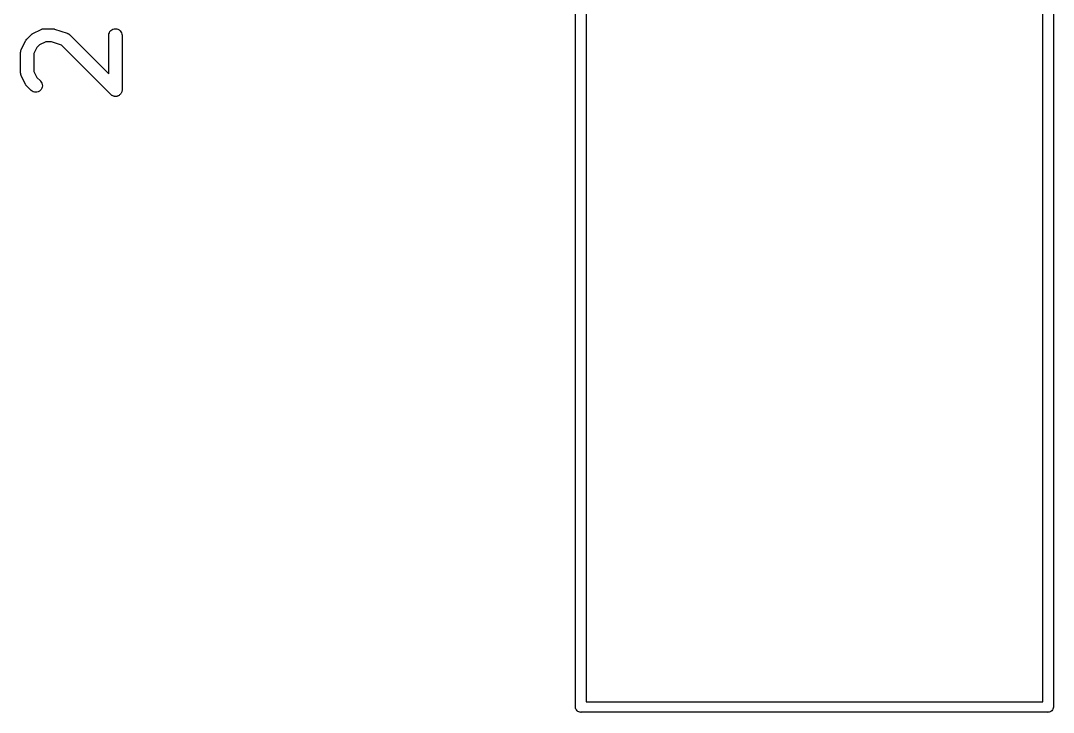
# Model space of a CAD drawing. Extents: x 37.5 to 124, y -108.8 to -35.9.
# Drawn here: x 100.98 to 112.69, y -79.11 to -71.26 of the extents above; entities that cross this region are included whole.
import ezdxf

# ---------------------------------------------------------------- set-up
doc = ezdxf.new("R2010")
doc.units = 0
doc.header["$MEASUREMENT"] = 0
doc.layers.add('BLACK', color=7, linetype='CONTINUOUS')

msp = doc.modelspace()

# ---------------------------------------------------------------- linework, layer by layer
at = {"layer": 'BLACK', "linetype": 'CONTINUOUS'}
for p, q in [((107.272, -79.051), (107.272, -43.3769)), ((107.392, -43.434), (107.392, -78.994)), ((112.572, -78.994), (112.572, -43.434)), ((112.692, -43.3769), (112.692, -79.0511)), ((101.047, -71.4716), (101.095, -71.424)), ((101.095, -71.4233), (101.099, -71.4207)), ((101.095, -71.424), (101.095, -71.4233)), ((101.099, -71.4207), (101.102, -71.4178)), ((101.102, -71.4178), (101.104, -71.4161)), ((101.104, -71.4161), (101.107, -71.4141)), ((101.107, -71.4141), (101.111, -71.4122)), ((101.111, -71.4122), (101.114, -71.41)), ((101.114, -71.41), (101.209, -71.3623)), ((101.209, -71.3623), (101.21, -71.3619)), ((101.21, -71.3619), (101.212, -71.3611)), ((101.212, -71.3611), (101.214, -71.3601)), ((101.214, -71.3601), (101.219, -71.3586)), ((101.219, -71.3586), (101.224, -71.3568)), ((101.224, -71.3568), (101.226, -71.3565)), ((101.226, -71.3565), (101.228, -71.3559)), ((101.228, -71.3559), (101.233, -71.3554)), ((101.233, -71.3554), (101.238, -71.3546)), ((101.238, -71.3546), (101.241, -71.3546)), ((101.241, -71.3546), (101.243, -71.3544)), ((101.243, -71.3544), (101.338, -71.3544)), ((101.338, -71.3544), (101.339, -71.3544)), ((101.339, -71.3544), (101.343, -71.3549)), ((101.343, -71.3549), (101.348, -71.355)), ((101.348, -71.355), (101.351, -71.3557)), ((101.351, -71.3557), (101.354, -71.3561)), ((101.354, -71.3561), (101.358, -71.3573)), ((101.358, -71.3573), (101.362, -71.3583)), ((101.362, -71.3583), (101.505, -71.4059)), ((101.505, -71.4059), (101.506, -71.4062)), ((101.506, -71.4062), (101.508, -71.4072)), ((101.508, -71.4072), (101.51, -71.4078)), ((101.51, -71.4078), (101.514, -71.4102)), ((101.514, -71.4102), (101.519, -71.4124)), ((101.519, -71.4124), (101.521, -71.4137)), ((101.521, -71.4137), (101.523, -71.4147)), ((101.523, -71.4147), (101.527, -71.418)), ((101.527, -71.418), (101.531, -71.421)), ((101.531, -71.421), (101.532, -71.4226)), ((101.532, -71.4226), (101.534, -71.424)), ((101.534, -71.424), (101.977, -71.8674)), ((101.977, -71.4284), (101.979, -71.4138)), ((101.977, -71.4294), (101.977, -71.4284)), ((101.977, -71.8674), (101.977, -71.4294)), ((101.979, -71.4138), (101.983, -71.3999)), ((101.983, -71.3999), (101.99, -71.3871)), ((101.99, -71.3871), (102, -71.3758)), ((102, -71.3758), (102.011, -71.3667)), ((102.011, -71.3667), (102.024, -71.3599)), ((102.024, -71.3599), (102.038, -71.3558)), ((102.038, -71.3558), (102.053, -71.3544)), ((102.053, -71.3544), (102.067, -71.356)), ((102.067, -71.356), (102.081, -71.3603)), ((102.081, -71.3603), (102.094, -71.3672)), ((102.094, -71.3672), (102.106, -71.3766)), ((102.106, -71.3766), (102.115, -71.3879)), ((102.115, -71.3879), (102.122, -71.4008)), ((102.122, -71.4008), (102.126, -71.4149)), ((102.126, -71.4149), (102.127, -71.4294)), ((102.127, -71.4294), (102.127, -72.0485)), ((100.985, -71.5864), (101.033, -71.4911)), ((101.033, -71.4902), (101.036, -71.4867)), ((101.033, -71.4911), (101.033, -71.4902)), ((101.036, -71.4867), (101.038, -71.4829)), ((101.038, -71.4829), (101.04, -71.4805)), ((101.04, -71.4805), (101.041, -71.4779)), ((101.041, -71.4779), (101.044, -71.4749)), ((101.044, -71.4749), (101.047, -71.4716)), ((101.162, -71.5691), (101.127, -71.6376)), ((101.192, -71.5387), (101.162, -71.5691)), ((101.261, -71.5044), (101.192, -71.5387)), ((101.326, -71.5044), (101.261, -71.5044)), ((101.44, -71.5426), (101.326, -71.5044)), ((101.999, -72.1015), (101.44, -71.5426)), ((100.977, -71.6189), (100.978, -71.6167)), ((100.977, -71.6199), (100.977, -71.6189)), ((100.977, -71.858), (100.977, -71.6199)), ((100.978, -71.6094), (100.979, -71.6043)), ((100.978, -71.6145), (100.978, -71.6094)), ((100.978, -71.6167), (100.978, -71.6145)), ((100.979, -71.6043), (100.98, -71.6022)), ((100.98, -71.6), (100.982, -71.5952)), ((100.98, -71.6022), (100.98, -71.6)), ((100.982, -71.5952), (100.983, -71.5904)), ((100.983, -71.5904), (100.985, -71.5884)), ((100.985, -71.5884), (100.985, -71.5864)), ((101.127, -71.6376), (101.127, -71.8403)), ((100.978, -71.8602), (100.977, -71.858)), ((100.978, -71.8624), (100.978, -71.8602)), ((100.978, -71.8675), (100.978, -71.8624)), ((100.979, -71.8726), (100.978, -71.8675)), ((100.979, -71.8747), (100.979, -71.8726)), ((100.98, -71.8769), (100.979, -71.8747)), ((100.982, -71.8817), (100.98, -71.8769)), ((100.983, -71.8866), (100.982, -71.8817)), ((100.984, -71.8885), (100.983, -71.8866)), ((100.985, -71.8906), (100.984, -71.8885)), ((100.985, -71.8915), (100.985, -71.8906)), ((101.033, -71.9868), (100.985, -71.8915)), ((101.127, -71.8403), (101.162, -71.9088)), ((101.162, -71.9088), (101.201, -71.9478)), ((101.035, -71.9903), (101.033, -71.9868)), ((101.037, -71.9941), (101.035, -71.9903)), ((101.039, -71.9965), (101.037, -71.9941)), ((101.041, -71.9992), (101.039, -71.9965)), ((101.044, -72.0022), (101.041, -71.9992)), ((101.046, -72.0055), (101.044, -72.0022)), ((101.047, -72.0063), (101.046, -72.0055)), ((101.095, -72.0539), (101.047, -72.0063)), ((101.21, -72.043), (101.2, -72.0543)), ((101.201, -71.9478), (101.201, -71.9486)), ((101.201, -71.9486), (101.211, -71.96)), ((101.217, -72.0302), (101.21, -72.043)), ((101.211, -71.96), (101.217, -71.973)), ((101.217, -71.973), (101.221, -71.9871)), ((101.221, -72.0162), (101.217, -72.0302)), ((101.221, -71.9871), (101.223, -72.0016)), ((101.223, -72.0016), (101.221, -72.0162)), ((101.106, -72.0632), (101.095, -72.0539)), ((101.119, -72.0701), (101.106, -72.0632)), ((101.133, -72.0744), (101.119, -72.0701)), ((101.147, -72.0759), (101.133, -72.0744)), ((101.162, -72.0745), (101.147, -72.0759)), ((101.176, -72.0703), (101.162, -72.0745)), ((101.189, -72.0635), (101.176, -72.0703)), ((101.2, -72.0543), (101.189, -72.0635)), ((102.005, -72.106), (101.999, -72.1015)), ((102.01, -72.1107), (102.005, -72.106)), ((102.011, -72.1107), (102.01, -72.1107)), ((102.011, -72.1108), (102.011, -72.1107)), ((102.017, -72.1142), (102.011, -72.1108)), ((102.023, -72.1176), (102.017, -72.1142)), ((102.023, -72.1177), (102.023, -72.1176)), ((102.024, -72.1177), (102.023, -72.1177)), ((102.03, -72.1198), (102.024, -72.1177)), ((102.037, -72.1219), (102.03, -72.1198)), ((102.037, -72.122), (102.037, -72.1219)), ((102.038, -72.122), (102.037, -72.122)), ((102.045, -72.1227), (102.038, -72.122)), ((102.052, -72.1235), (102.045, -72.1227)), ((102.059, -72.1228), (102.052, -72.1235)), ((102.052, -72.1235), (102.052, -72.1235)), ((102.052, -72.1235), (102.052, -72.1235)), ((102.066, -72.1221), (102.059, -72.1228)), ((102.067, -72.1221), (102.066, -72.1221)), ((102.074, -72.12), (102.067, -72.1221)), ((102.067, -72.1221), (102.067, -72.1221)), ((102.08, -72.118), (102.074, -72.12)), ((102.081, -72.118), (102.08, -72.118)), ((102.087, -72.1145), (102.081, -72.1179)), ((102.081, -72.1179), (102.081, -72.118)), ((102.093, -72.1112), (102.087, -72.1145)), ((102.094, -72.1112), (102.093, -72.1112)), ((102.099, -72.1065), (102.094, -72.1111)), ((102.094, -72.1111), (102.094, -72.1112)), ((102.105, -72.1021), (102.099, -72.1065)), ((102.11, -72.0964), (102.105, -72.1019)), ((102.105, -72.1019), (102.105, -72.102)), ((102.105, -72.102), (102.105, -72.1021)), ((102.114, -72.0908), (102.11, -72.0964)), ((102.118, -72.0843), (102.114, -72.0906)), ((102.114, -72.0906), (102.114, -72.0907)), ((102.114, -72.0907), (102.114, -72.0908)), ((102.121, -72.078), (102.118, -72.0843)), ((102.124, -72.0709), (102.121, -72.0778)), ((102.121, -72.0778), (102.121, -72.0779)), ((102.121, -72.0779), (102.121, -72.078)), ((102.126, -72.0641), (102.124, -72.0709)), ((102.127, -72.0567), (102.126, -72.0638)), ((102.126, -72.0638), (102.126, -72.0639)), ((102.126, -72.0639), (102.126, -72.0641)), ((102.127, -72.0485), (102.127, -72.0492)), ((102.127, -72.0492), (102.127, -72.0493)), ((102.127, -72.0493), (102.127, -72.0493)), ((102.127, -72.0493), (102.127, -72.0495)), ((102.127, -72.0495), (102.127, -72.0567)), ((107.272, -79.054), (107.272, -79.051)), ((107.273, -79.0658), (107.272, -79.054)), ((107.276, -79.0771), (107.273, -79.0658)), ((107.392, -78.994), (112.572, -78.994)), ((112.691, -79.0658), (112.688, -79.0771)), ((112.692, -79.0569), (112.691, -79.0656)), ((112.691, -79.0656), (112.691, -79.0658)), ((112.692, -79.0511), (112.692, -79.054)), ((112.692, -79.054), (112.692, -79.0569)), ((112.692, -79.0569), (112.692, -79.0569)), ((107.282, -79.0875), (107.276, -79.0771)), ((107.289, -79.0966), (107.282, -79.0875)), ((107.299, -79.1041), (107.289, -79.0966)), ((107.309, -79.1097), (107.299, -79.1041)), ((107.32, -79.1131), (107.309, -79.1097)), ((107.329, -79.114), (107.32, -79.1131)), ((107.332, -79.1143), (107.329, -79.114)), ((107.329, -79.114), (107.329, -79.114)), ((107.335, -79.114), (107.332, -79.1143)), ((112.629, -79.114), (107.335, -79.114)), ((112.632, -79.1143), (112.629, -79.114)), ((112.635, -79.114), (112.632, -79.1143)), ((112.644, -79.1131), (112.635, -79.114)), ((112.635, -79.114), (112.635, -79.114)), ((112.655, -79.1097), (112.644, -79.1131)), ((112.665, -79.1041), (112.655, -79.1097)), ((112.675, -79.0966), (112.665, -79.1041)), ((112.682, -79.0875), (112.675, -79.0966)), ((112.688, -79.0771), (112.682, -79.0875))]:
    msp.add_line(p, q, dxfattribs=at)

doc.saveas('drawing.dxf')
